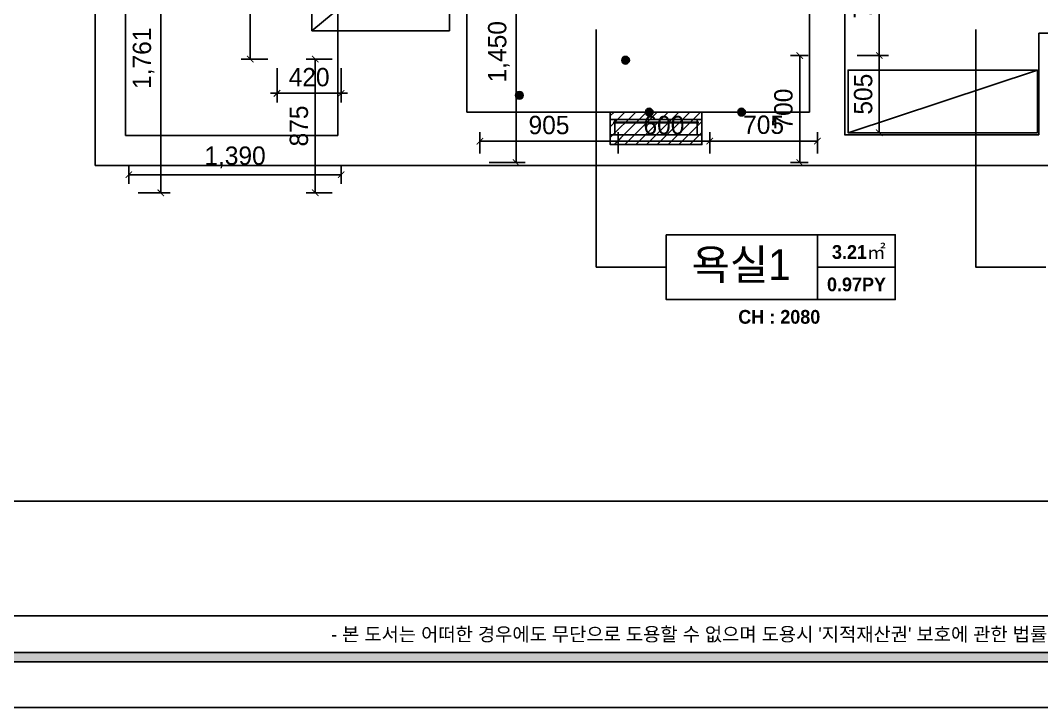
# Model space of a CAD drawing. Header units: millimetres. Extents: x 261942 to 379971, y 117646 to 213875.
# Drawn here: x 293582 to 300267, y 173506 to 178002 of the extents above; entities that cross this region are included whole.
import ezdxf
from ezdxf.enums import TextEntityAlignment as Align

# ---------------------------------------------------------------- set-up
doc = ezdxf.new("R2010")
doc.units = ezdxf.units.MM
doc.header["$LTSCALE"] = 100
doc.header["$PDMODE"] = 3
doc.layers.get('DEFPOINTS').update_dxf_attribs({"color": 248})
for name, color, linetype in [('02-WAL', 2, 'Continuous'), ('03-TEXT', 3, 'Continuous'), ('03-WAL NEW', 3, 'Continuous'), ('04-WIN', 4, 'Continuous'), ('06-FUR', 6, 'Continuous'), ('07-DIM WAL', 5, 'Continuous'), ('253', 253, 'Continuous'), ('3.기호.계단선', 30, 'Continuous'), ('FORM(YOURNAME)-11', 1, 'Continuous')]:
    doc.layers.add(name, color=color, linetype=linetype)
doc.styles.add('YOURNAME', font='HY울릉도M.TTF')
doc.styles.add('넥슨고딕', font='NEXONLv1GothicBold.ttf')
doc.styles.add('마감재', font='stylu.ttf')
doc.styles.add('코레일둥고', font='Korail_Round_Gothic_Medium.ttf')
doc.dimstyles.new('사본 벽치수 Copy of DIM-60', dxfattribs={"dimscale": 60, "dimtxt": 2, "dimasz": 0.7, "dimexe": 1, "dimexo": 1, "dimgap": 0.7, "dimtad": 1, "dimdec": 0, "dimzin": 1, "dimdsep": 46, "dimlunit": 6, "dimtxsty": '마감재', "dimblk": 'ARCHTICK', "dimcen": -0.09, "dimclrd": 256, "dimclre": 256, "dimclrt": 3, "dimadec": 0, "dimazin": 0, "dimtfac": 1, "dimtdec": 0, "dimtix": 1, "dimtmove": 2, "dimatfit": 0, "dimldrblk": 'ARCHTICK', "dimfxl": 0, "dimtolj": 1, "dimtzin": 0, "dimarcsym": 0})

# ---------------------------------------------------------------- blocks, each defined once
blk = doc.blocks.new('FORM-PLAN')
at = {"layer": 'FORM(YOURNAME)-11'}
h = blk.add_hatch(color=256, dxfattribs=at)
h.dxf.hatch_style = 1
h.paths.add_polyline_path([(-71444, 55115), (10556, 55115), (10556, 54915), (-71444, 54915)])
h.paths.add_polyline_path([(-71444, -2085), (10556, -2085), (10556, -2285), (-71444, -2285)])
at = {"layer": 'DEFPOINTS', "color": 158}
blk.add_line((1346, -1285), (-71444, -1285), dxfattribs=at)
for points in [[(-71444, -2285), (10556, -2285), (10556, 55115), (-71444, 55115)], [(-69444, 53115), (-64, 53115), (-64, 1215), (-69444, 1215)]]:
    blk.add_lwpolyline(points, close=True, dxfattribs=at)
at = {"layer": 'FORM(YOURNAME)-11', "color": 250}
blk.add_lwpolyline([(-72444, -3285), (11556, -3285), (11556, 56115), (-72444, 56115)], close=True, dxfattribs=at)
at = {"layer": 'FORM(YOURNAME)-11'}
blk.add_lwpolyline([(-71444, -2085), (10556, -2085), (10556, -2285), (-71444, -2285)], close=True, dxfattribs=at)
at = {"layer": 'FORM(YOURNAME)-11', "color": 1, "style": 'YOURNAME'}
blk.add_text("- 본 도서는 어떠한 경우에도 무단으로 도용할 수 없으며 도용시 '지적재산권' 보호에 관한 법률에 의거, 법적 분쟁이 발생합니다.  또한 본 도서에 관한 모든 저작권은 당사에 있습니다. -", height=300, dxfattribs=at).set_placement((-32990, -1685), align=Align.MIDDLE_CENTER)
at = {"layer": 'FORM(YOURNAME)-11', "color": 3, "style": 'YOURNAME'}
for tag, height, p in [('1', 450, (9905, 18188)), ('2', 450, (9905, 17544)), ('3', 450, (9905, 16257)), ('4', 450, (9905, 14326)), ('5', 515, (9905, 12009)), ('6', 515, (9905, 9757)), ('7', 515, (9905, 7504)), ('8', 515, (9905, 5252)), ('9', 515, (9905, 2999)), ('10', 515, (5655, 811)), ('11', 515, (9905, 747)), ('12', 515, (5655, -1441)), ('13', 515, (9905, -1441))]:
    blk.add_attdef(tag, text='', height=height, dxfattribs=at).set_placement(p, align=Align.MIDDLE_RIGHT)
blk = doc.blocks.new('*U582')
at = {"layer": '07-DIM WAL', "xscale": 0.3, "yscale": 0.3, "zscale": 0.3}
blk.add_blockref('FORM-PLAN', (310074.9, 174491.9), dxfattribs=at)
blk = doc.blocks.new('FLOORPLAN')
at = {"layer": '03-WAL NEW'}
h = blk.add_hatch(dxfattribs=at)
h.set_pattern_fill('_USER', color=256, scale=50, angle=45, pattern_type=0)
h.set_pattern_definition([(45, (0, 0), (-35.355339, 35.355339), [])])
h.paths.add_polyline_path([(176053.9, 55430.5), (176653.9, 55430.5), (176653.9, 55218.5), (176053.9, 55218.5)])
at = {"layer": '3.기호.계단선'}
h = blk.add_hatch(color=10, dxfattribs=at)
h.dxf.hatch_style = 1
edge = h.paths.add_edge_path()
edge.add_arc((176153.9, 55770.5), 25, 0, 360)
h = blk.add_hatch(color=256, dxfattribs=at)
h.dxf.hatch_style = 1
edge = h.paths.add_edge_path()
edge.add_arc((175458.9, 55540.5), 25, 0, 360)
h = blk.add_hatch(color=256, dxfattribs=at)
h.dxf.hatch_style = 1
edge = h.paths.add_edge_path()
edge.add_arc((176308.9, 55430.5), 25, 0, 360)
h = blk.add_hatch(color=256, dxfattribs=at)
h.dxf.hatch_style = 1
edge = h.paths.add_edge_path()
edge.add_arc((176913.9, 55430.5), 25, 0, 360)
at = {"layer": '02-WAL'}
for p, q in [((172680.9, 55082.5), (172680.9, 57064.5)), ((172880.9, 57064.5), (172880.9, 55278.5)), ((175113.9, 56926.5), (175113.9, 55430.5)), ((174270.9, 55278.5), (174270.9, 56153.5)), ((177358.9, 55430.5), (177358.9, 56090.5)), ((177588.9, 56090.5), (177588.9, 55282.5)), ((178859.9, 55282.5), (178859.9, 55947.5)), ((178859.9, 55947.5), (179019.9, 55947.5)), ((175113.9, 55430.5), (176053.9, 55430.5)), ((176053.9, 55430.5), (176053.9, 55218.5)), ((176653.9, 55218.5), (176653.9, 55430.5)), ((176653.9, 55430.5), (177358.9, 55430.5)), ((177588.9, 55471.5), (177588.9, 55279.5)), ((172880.9, 55278.5), (174270.9, 55278.5)), ((177588.9, 55282.5), (178859.9, 55282.5)), ((184085.9, 55082.5), (172680.9, 55082.5))]:
    blk.add_line(p, q, dxfattribs=at)
at = {"layer": '03-WAL NEW'}
blk.add_lwpolyline([(176053.9, 55430.5), (176653.9, 55430.5), (176653.9, 55218.5), (176053.9, 55218.5)], close=True, dxfattribs=at)
at = {"layer": '04-WIN'}
for p, q in [((176083.9, 55382), (176083.9, 55367.7)), ((176083.9, 55382), (176623.9, 55382)), ((176083.9, 55326.7), (176083.9, 55357.7)), ((176053.9, 55291), (176053.9, 55282)), ((176083.9, 55282), (176623.9, 55282))]:
    blk.add_line(p, q, dxfattribs=at)
blk.add_lwpolyline([(176053.9, 55430.5), (176653.9, 55430.5), (176653.9, 55218.5), (176053.9, 55218.5)], close=True, dxfattribs=at)
for points in [[(176053.9, 55373), (176053.9, 55382), (176083.9, 55382), (176083.9, 55367.7), (176078.4, 55365.9), (176078.4, 55359.5), (176083.9, 55357.7), (176083.9, 55282), (176053.9, 55282)], [(176627.4, 55364.7), (176080.4, 55364.7), (176080.4, 55360.7), (176627.4, 55360.7), (176627.4, 55364.7), (176627.4, 55360.7)], [(176083.9, 55368.5), (176086.7, 55367.1), (176087.2, 55366.1), (176087.7, 55364.7)], [(176083.9, 55356.9), (176086.7, 55358.3), (176087.2, 55359.3), (176087.7, 55360.7)], [(176623.9, 55368.5), (176621.2, 55367.1), (176620.6, 55366.1), (176620.1, 55364.7)], [(176623.9, 55356.9), (176621.2, 55358.3), (176620.6, 55359.3), (176620.1, 55360.7)], [(176653.9, 55291), (176653.9, 55282), (176623.9, 55282), (176623.9, 55357.7), (176629.5, 55359.5), (176629.5, 55365.9), (176623.9, 55367.7), (176623.9, 55382), (176653.9, 55382), (176653.9, 55373)]]:
    blk.add_lwpolyline(points, dxfattribs=at)
at = {"layer": '3.기호.계단선', "color": 10}
blk.add_circle((176153.9, 55770.5), 25, dxfattribs=at)
at = {"layer": '3.기호.계단선'}
for centre in [(175458.9, 55540.5), (176308.9, 55430.5), (176913.9, 55430.5)]:
    blk.add_circle(centre, 25, dxfattribs=at)
blk = doc.blocks.new('_ArchTick')
at = {"color": 0, "linetype": 'ByBlock', "const_width": 0.15}
blk.add_lwpolyline([(-0.5, -0.5), (0.5, 0.5)], dxfattribs=at)
blk = doc.blocks.new('*D72')
at = {"layer": '07-DIM WAL', "lineweight": -2}
for p, q in [((295202.1, 178853.9), (295026.6, 178853.9)), ((295086.6, 178853.9), (295086.6, 177748.9)), ((295202.1, 177748.9), (295026.6, 177748.9))]:
    blk.add_line(p, q, dxfattribs=at)
at = {"layer": 'DEFPOINTS', "color": 0}
for p in [(295262.1, 178853.9), (295086.6, 177748.9), (295262.1, 177748.9)]:
    blk.add_point(p, dxfattribs=at)
at = {"layer": '07-DIM WAL', "lineweight": -2, "xscale": 42, "yscale": 42, "zscale": 42}
for p, rotation in [((295086.6, 178853.9), 90), ((295086.6, 177748.9), 270)]:
    blk.add_blockref('_ArchTick', p, dxfattribs=dict(at, rotation=rotation))
at = {"layer": '07-DIM WAL', "color": 3, "insert": (294973.4, 178301.4), "char_height": 120, "attachment_point": 5, "rotation": 90, "style": '마감재'}
blk.add_mtext('\\A1;1,105', dxfattribs=at)
blk = doc.blocks.new('*D73')
at = {"layer": '07-DIM WAL', "lineweight": -2}
for p, q in [((295262.1, 177688.9), (295262.1, 177465.2)), ((295682.1, 177688.9), (295682.1, 177465.2)), ((295262.1, 177525.2), (295220.1, 177525.2)), ((295262.1, 177525.2), (295682.1, 177525.2)), ((295682.1, 177525.2), (295724.1, 177525.2))]:
    blk.add_line(p, q, dxfattribs=at)
at = {"layer": 'DEFPOINTS', "color": 0}
for p in [(295262.1, 177748.9), (295682.1, 177748.9), (295682.1, 177525.2)]:
    blk.add_point(p, dxfattribs=at)
at = {"layer": '07-DIM WAL', "lineweight": -2, "xscale": 42, "yscale": 42, "zscale": 42}
blk.add_blockref('_ArchTick', (295262.1, 177525.2), dxfattribs=at)
at = {"layer": '07-DIM WAL', "lineweight": -2, "xscale": 42, "yscale": 42, "zscale": 42, "rotation": 180}
blk.add_blockref('_ArchTick', (295682.1, 177525.2), dxfattribs=at)
at = {"layer": '07-DIM WAL', "color": 3, "insert": (295472.1, 177630.3), "char_height": 120, "attachment_point": 5, "style": '마감재'}
blk.add_mtext('\\A1;420', dxfattribs=at)
blk = doc.blocks.new('*D74')
at = {"layer": '07-DIM WAL', "lineweight": -2}
for p, q in [((295622.1, 177748.9), (295452, 177748.9)), ((295512, 177748.9), (295512, 176873.9)), ((295622.1, 176873.9), (295452, 176873.9))]:
    blk.add_line(p, q, dxfattribs=at)
at = {"layer": 'DEFPOINTS', "color": 0}
for p in [(295682.1, 177748.9), (295512, 176873.9), (295682.1, 176873.9)]:
    blk.add_point(p, dxfattribs=at)
at = {"layer": '07-DIM WAL', "lineweight": -2, "xscale": 42, "yscale": 42, "zscale": 42}
for p, rotation in [((295512, 177748.9), 90), ((295512, 176873.9), 270)]:
    blk.add_blockref('_ArchTick', p, dxfattribs=dict(at, rotation=rotation))
at = {"layer": '07-DIM WAL', "color": 3, "insert": (295405.7, 177311.4), "char_height": 120, "attachment_point": 5, "rotation": 90, "style": '마감재'}
blk.add_mtext('\\A1;875', dxfattribs=at)
blk = doc.blocks.new('*D75')
at = {"layer": '07-DIM WAL', "lineweight": -2}
for p, q in [((294292.1, 176933.9), (294292.1, 177052.7)), ((295682.1, 176933.9), (295682.1, 177052.7)), ((295682.1, 176992.7), (294292.1, 176992.7))]:
    blk.add_line(p, q, dxfattribs=at)
at = {"layer": 'DEFPOINTS', "color": 0}
for p in [(294292.1, 176992.7), (294292.1, 176873.9), (295682.1, 176873.9)]:
    blk.add_point(p, dxfattribs=at)
at = {"layer": '07-DIM WAL', "lineweight": -2, "xscale": 42, "yscale": 42, "zscale": 42, "rotation": 180}
blk.add_blockref('_ArchTick', (294292.1, 176992.7), dxfattribs=at)
at = {"layer": '07-DIM WAL', "lineweight": -2, "xscale": 42, "yscale": 42, "zscale": 42}
blk.add_blockref('_ArchTick', (295682.1, 176992.7), dxfattribs=at)
at = {"layer": '07-DIM WAL', "color": 3, "insert": (294987.1, 177106), "char_height": 120, "attachment_point": 5, "style": '마감재'}
blk.add_mtext('\\A1;1,390', dxfattribs=at)
blk = doc.blocks.new('*D76')
at = {"layer": '07-DIM WAL', "lineweight": -2}
for p, q in [((294352.1, 178634.9), (294561.4, 178634.9)), ((294501.4, 176873.9), (294501.4, 178634.9)), ((294352.1, 176873.9), (294561.4, 176873.9))]:
    blk.add_line(p, q, dxfattribs=at)
at = {"layer": 'DEFPOINTS', "color": 0}
for p in [(294292.1, 178634.9), (294501.4, 178634.9), (294292.1, 176873.9)]:
    blk.add_point(p, dxfattribs=at)
at = {"layer": '07-DIM WAL', "lineweight": -2, "xscale": 42, "yscale": 42, "zscale": 42}
for p, rotation in [((294501.4, 178634.9), 90), ((294501.4, 176873.9), 270)]:
    blk.add_blockref('_ArchTick', p, dxfattribs=dict(at, rotation=rotation))
at = {"layer": '07-DIM WAL', "color": 3, "insert": (294388.5, 177754.4), "char_height": 120, "attachment_point": 5, "rotation": 90, "style": '마감재'}
blk.add_mtext('\\A1;1,761', dxfattribs=at)
blk = doc.blocks.new('*D103')
at = {"layer": '07-DIM WAL', "lineweight": -2}
for p, q in [((296650.1, 178521.9), (296887.6, 178521.9)), ((296827.6, 178521.9), (296827.6, 177071.9)), ((296650.1, 177071.9), (296887.6, 177071.9))]:
    blk.add_line(p, q, dxfattribs=at)
at = {"layer": 'DEFPOINTS', "color": 0}
for p in [(296590.1, 178521.9), (296590.1, 177071.9), (296827.6, 177071.9)]:
    blk.add_point(p, dxfattribs=at)
at = {"layer": '07-DIM WAL', "lineweight": -2, "xscale": 42, "yscale": 42, "zscale": 42}
for p, rotation in [((296827.6, 178521.9), 90), ((296827.6, 177071.9), 270)]:
    blk.add_blockref('_ArchTick', p, dxfattribs=dict(at, rotation=rotation))
at = {"layer": '07-DIM WAL', "color": 3, "insert": (296714.4, 177796.9), "char_height": 120, "attachment_point": 5, "rotation": 90, "style": '마감재'}
blk.add_mtext('\\A1;1,450', dxfattribs=at)
blk = doc.blocks.new('*D104')
at = {"layer": '07-DIM WAL', "lineweight": -2}
for p, q in [((296590.1, 177131.9), (296590.1, 177271.9)), ((297495.1, 177131.9), (297495.1, 177271.9)), ((296590.1, 177211.9), (297495.1, 177211.9))]:
    blk.add_line(p, q, dxfattribs=at)
at = {"layer": 'DEFPOINTS', "color": 0}
for p in [(297495.1, 177211.9), (296590.1, 177071.9), (297495.1, 177071.9)]:
    blk.add_point(p, dxfattribs=at)
at = {"layer": '07-DIM WAL', "lineweight": -2, "xscale": 42, "yscale": 42, "zscale": 42, "rotation": 180}
blk.add_blockref('_ArchTick', (296590.1, 177211.9), dxfattribs=at)
at = {"layer": '07-DIM WAL', "lineweight": -2, "xscale": 42, "yscale": 42, "zscale": 42}
blk.add_blockref('_ArchTick', (297495.1, 177211.9), dxfattribs=at)
at = {"layer": '07-DIM WAL', "color": 3, "insert": (297042.6, 177316.9), "char_height": 120, "attachment_point": 5, "style": '마감재'}
blk.add_mtext('\\A1;905', dxfattribs=at)
blk = doc.blocks.new('*D105')
at = {"layer": '07-DIM WAL', "lineweight": -2}
for p, q in [((297495.1, 177131.9), (297495.1, 177271.9)), ((298095.1, 177131.9), (298095.1, 177271.9)), ((297495.1, 177211.9), (298095.1, 177211.9))]:
    blk.add_line(p, q, dxfattribs=at)
at = {"layer": 'DEFPOINTS', "color": 0}
for p in [(298095.1, 177211.9), (297495.1, 177071.9), (298095.1, 177071.9)]:
    blk.add_point(p, dxfattribs=at)
at = {"layer": '07-DIM WAL', "lineweight": -2, "xscale": 42, "yscale": 42, "zscale": 42, "rotation": 180}
blk.add_blockref('_ArchTick', (297495.1, 177211.9), dxfattribs=at)
at = {"layer": '07-DIM WAL', "lineweight": -2, "xscale": 42, "yscale": 42, "zscale": 42}
blk.add_blockref('_ArchTick', (298095.1, 177211.9), dxfattribs=at)
at = {"layer": '07-DIM WAL', "color": 3, "insert": (297795.1, 177316.6), "char_height": 120, "attachment_point": 5, "style": '마감재'}
blk.add_mtext('\\A1;600', dxfattribs=at)
blk = doc.blocks.new('*D106')
at = {"layer": '07-DIM WAL', "lineweight": -2}
for p, q in [((298095.1, 177131.9), (298095.1, 177271.9)), ((298800.1, 177131.9), (298800.1, 177271.9)), ((298800.1, 177211.9), (298095.1, 177211.9))]:
    blk.add_line(p, q, dxfattribs=at)
at = {"layer": 'DEFPOINTS', "color": 0}
for p in [(298095.1, 177211.9), (298095.1, 177071.9), (298800.1, 177071.9)]:
    blk.add_point(p, dxfattribs=at)
at = {"layer": '07-DIM WAL', "lineweight": -2, "xscale": 42, "yscale": 42, "zscale": 42, "rotation": 180}
blk.add_blockref('_ArchTick', (298095.1, 177211.9), dxfattribs=at)
at = {"layer": '07-DIM WAL', "lineweight": -2, "xscale": 42, "yscale": 42, "zscale": 42}
blk.add_blockref('_ArchTick', (298800.1, 177211.9), dxfattribs=at)
at = {"layer": '07-DIM WAL', "color": 3, "insert": (298447.6, 177318.7), "char_height": 120, "attachment_point": 5, "style": '마감재'}
blk.add_mtext('\\A1;705', dxfattribs=at)
blk = doc.blocks.new('*D107')
at = {"layer": '07-DIM WAL', "lineweight": -2}
for p, q in [((299060.1, 177771.9), (299264.9, 177771.9)), ((299204.9, 177266.9), (299204.9, 177771.9)), ((299060.1, 177266.9), (299264.9, 177266.9))]:
    blk.add_line(p, q, dxfattribs=at)
at = {"layer": 'DEFPOINTS', "color": 0}
for p in [(299000.1, 177771.9), (299204.9, 177771.9), (299000.1, 177266.9)]:
    blk.add_point(p, dxfattribs=at)
at = {"layer": '07-DIM WAL', "lineweight": -2, "xscale": 42, "yscale": 42, "zscale": 42}
for p, rotation in [((299204.9, 177771.9), 90), ((299204.9, 177266.9), 270)]:
    blk.add_blockref('_ArchTick', p, dxfattribs=dict(at, rotation=rotation))
at = {"layer": '07-DIM WAL', "color": 3, "insert": (299099.9, 177519.4), "char_height": 120, "attachment_point": 5, "rotation": 90, "style": '마감재'}
blk.add_mtext('\\A1;505', dxfattribs=at)
blk = doc.blocks.new('*D108')
at = {"layer": '07-DIM WAL', "lineweight": -2}
for p, q in [((299060.1, 178521.9), (299264.9, 178521.9)), ((299204.9, 177771.9), (299204.9, 178521.9)), ((299060.1, 177771.9), (299264.9, 177771.9))]:
    blk.add_line(p, q, dxfattribs=at)
at = {"layer": 'DEFPOINTS', "color": 0}
for p in [(299000.1, 178521.9), (299204.9, 178521.9), (299000.1, 177771.9)]:
    blk.add_point(p, dxfattribs=at)
at = {"layer": '07-DIM WAL', "lineweight": -2, "xscale": 42, "yscale": 42, "zscale": 42}
for p, rotation in [((299204.9, 178521.9), 90), ((299204.9, 177771.9), 270)]:
    blk.add_blockref('_ArchTick', p, dxfattribs=dict(at, rotation=rotation))
at = {"layer": '07-DIM WAL', "color": 3, "insert": (299098.2, 178146.9), "char_height": 120, "attachment_point": 5, "rotation": 90, "style": '마감재'}
blk.add_mtext('\\A1;750', dxfattribs=at)
blk = doc.blocks.new('*D109')
at = {"layer": '07-DIM WAL', "lineweight": -2}
for p, q in [((298740.1, 177771.9), (298624.6, 177771.9)), ((298684.6, 177771.9), (298684.6, 177071.9)), ((298740.1, 177071.9), (298624.6, 177071.9))]:
    blk.add_line(p, q, dxfattribs=at)
at = {"layer": 'DEFPOINTS', "color": 0}
for p in [(298800.1, 177771.9), (298684.6, 177071.9), (298800.1, 177071.9)]:
    blk.add_point(p, dxfattribs=at)
at = {"layer": '07-DIM WAL', "lineweight": -2, "xscale": 42, "yscale": 42, "zscale": 42}
for p, rotation in [((298684.6, 177771.9), 90), ((298684.6, 177071.9), 270)]:
    blk.add_blockref('_ArchTick', p, dxfattribs=dict(at, rotation=rotation))
at = {"layer": '07-DIM WAL', "color": 3, "insert": (298577.8, 177421.9), "char_height": 120, "attachment_point": 5, "rotation": 90, "style": '마감재'}
blk.add_mtext('\\A1;700', dxfattribs=at)

msp = doc.modelspace()

# ---------------------------------------------------------------- linework, layer by layer
at = {"layer": '06-FUR'}
msp.add_line((295490.1, 177933.9), (296390.1, 178691.9), dxfattribs=at)
msp.add_lwpolyline([(296390.1, 178691.9), (295490.1, 178691.9), (295490.1, 177933.9), (296390.1, 177933.9)], close=True, dxfattribs=at)
msp.add_lwpolyline([(299000.1, 177266.9), (299000.1, 177676.9), (300240.1, 177676.9), (300240.1, 177266.9), (299000.1, 177266.9), (300240.1, 177676.9)], dxfattribs=at)
at = {"layer": '253'}
for p, q in [((298800.2, 176175.6), (298800.2, 176600.1)), ((298800.2, 176387.9), (299309.9, 176387.9))]:
    msp.add_line(p, q, dxfattribs=at)
for points in [[(297809.9, 176387.9), (297352, 176387.9), (297352, 177941.9)], [(300294.5, 176387.9), (299836.7, 176387.9), (299836.7, 177941.9)]]:
    msp.add_lwpolyline(points, dxfattribs=at)
msp.add_lwpolyline([(297809.9, 176600.1), (299309.9, 176600.1), (299309.9, 176175.6), (297809.9, 176175.6)], close=True, dxfattribs=at)

# ---------------------------------------------------------------- block references
at = {"color": 10}
msp.add_blockref('*U582', (0, 0), dxfattribs=at)
msp.add_blockref('FLOORPLAN', (121389.7, 121971.4))

# ---------------------------------------------------------------- texts
at = {"layer": '03-TEXT'}
for s, height, style, p in [('욕실1', 200, '코레일둥고', (298300, 176304.6)), ('3.21㎡', 90, '넥슨고딕', (299071, 176442)), ('0.97PY', 90, '넥슨고딕', (299055.6, 176229.7)), ('CH : 2080', 90, '넥슨고딕', (298550.2, 176017.7))]:
    msp.add_text(s, height=height, dxfattribs=dict(at, style=style)).set_placement(p, align=Align.CENTER)

# ---------------------------------------------------------------- dimensions: what is measured, and where the dimension line sits
at = {"layer": '07-DIM WAL'}
for base, p1, p2, picture, middle in [((295086.6, 177748.9), (295262.1, 178853.9), (295262.1, 177748.9), '*D72', (294973.4, 178301.4)), ((294501.4, 178634.9), (294292.1, 176873.9), (294292.1, 178634.9), '*D76', (294388.5, 177754.4)), ((296827.6, 177071.9), (296590.1, 178521.9), (296590.1, 177071.9), '*D103', (296714.4, 177796.9)), ((299204.9, 178521.9), (299000.1, 177771.9), (299000.1, 178521.9), '*D108', (299098.2, 178146.9)), ((295512, 176873.9), (295682.1, 177748.9), (295682.1, 176873.9), '*D74', (295405.7, 177311.4)), ((298684.6, 177071.9), (298800.1, 177771.9), (298800.1, 177071.9), '*D109', (298577.8, 177421.9)), ((299204.9, 177771.9), (299000.1, 177266.9), (299000.1, 177771.9), '*D107', (299099.9, 177519.4))]:
    dim = msp.add_linear_dim(base=base, p1=p1, p2=p2, angle=90, dimstyle='사본 벽치수 Copy of DIM-60', dxfattribs=at)
    dim.commit()
    dim.dimension.update_dxf_attribs({"geometry": picture, "text_midpoint": middle})
for base, p1, p2, picture, middle in [((295682.1, 177525.2), (295262.1, 177748.9), (295682.1, 177748.9), '*D73', (295472.1, 177630.3)), ((297495.1, 177211.9), (296590.1, 177071.9), (297495.1, 177071.9), '*D104', (297042.6, 177316.9)), ((298095.1, 177211.9), (297495.1, 177071.9), (298095.1, 177071.9), '*D105', (297795.1, 177316.6)), ((298095.1, 177211.9), (298800.1, 177071.9), (298095.1, 177071.9), '*D106', (298447.6, 177318.7)), ((294292.1, 176992.7), (295682.1, 176873.9), (294292.1, 176873.9), '*D75', (294987.1, 177106))]:
    dim = msp.add_linear_dim(base=base, p1=p1, p2=p2, dimstyle='사본 벽치수 Copy of DIM-60', dxfattribs=at)
    dim.commit()
    dim.dimension.update_dxf_attribs({"geometry": picture, "text_midpoint": middle})

doc.saveas('drawing.dxf')
